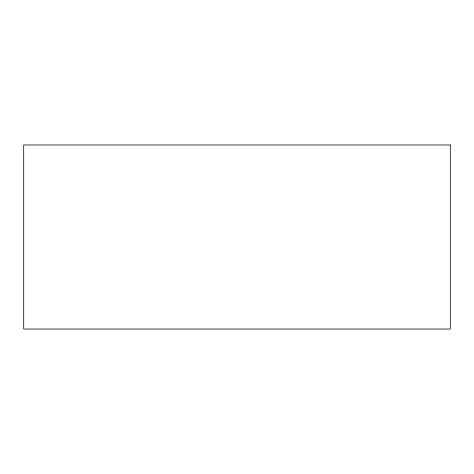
<?xml version="1.0" encoding="UTF-8"?>
<svg xmlns="http://www.w3.org/2000/svg" width="474" height="474" viewBox="0 0 474 474"><rect width="100%" height="100%" fill="white"/><g stroke="black" fill="none" stroke-linecap="round" stroke-linejoin="round"><path stroke-width="0.71" d="M450.3 144.973L23.7 144.973L23.7 329.027L450.3 329.027L450.3 144.973"/></g></svg>
